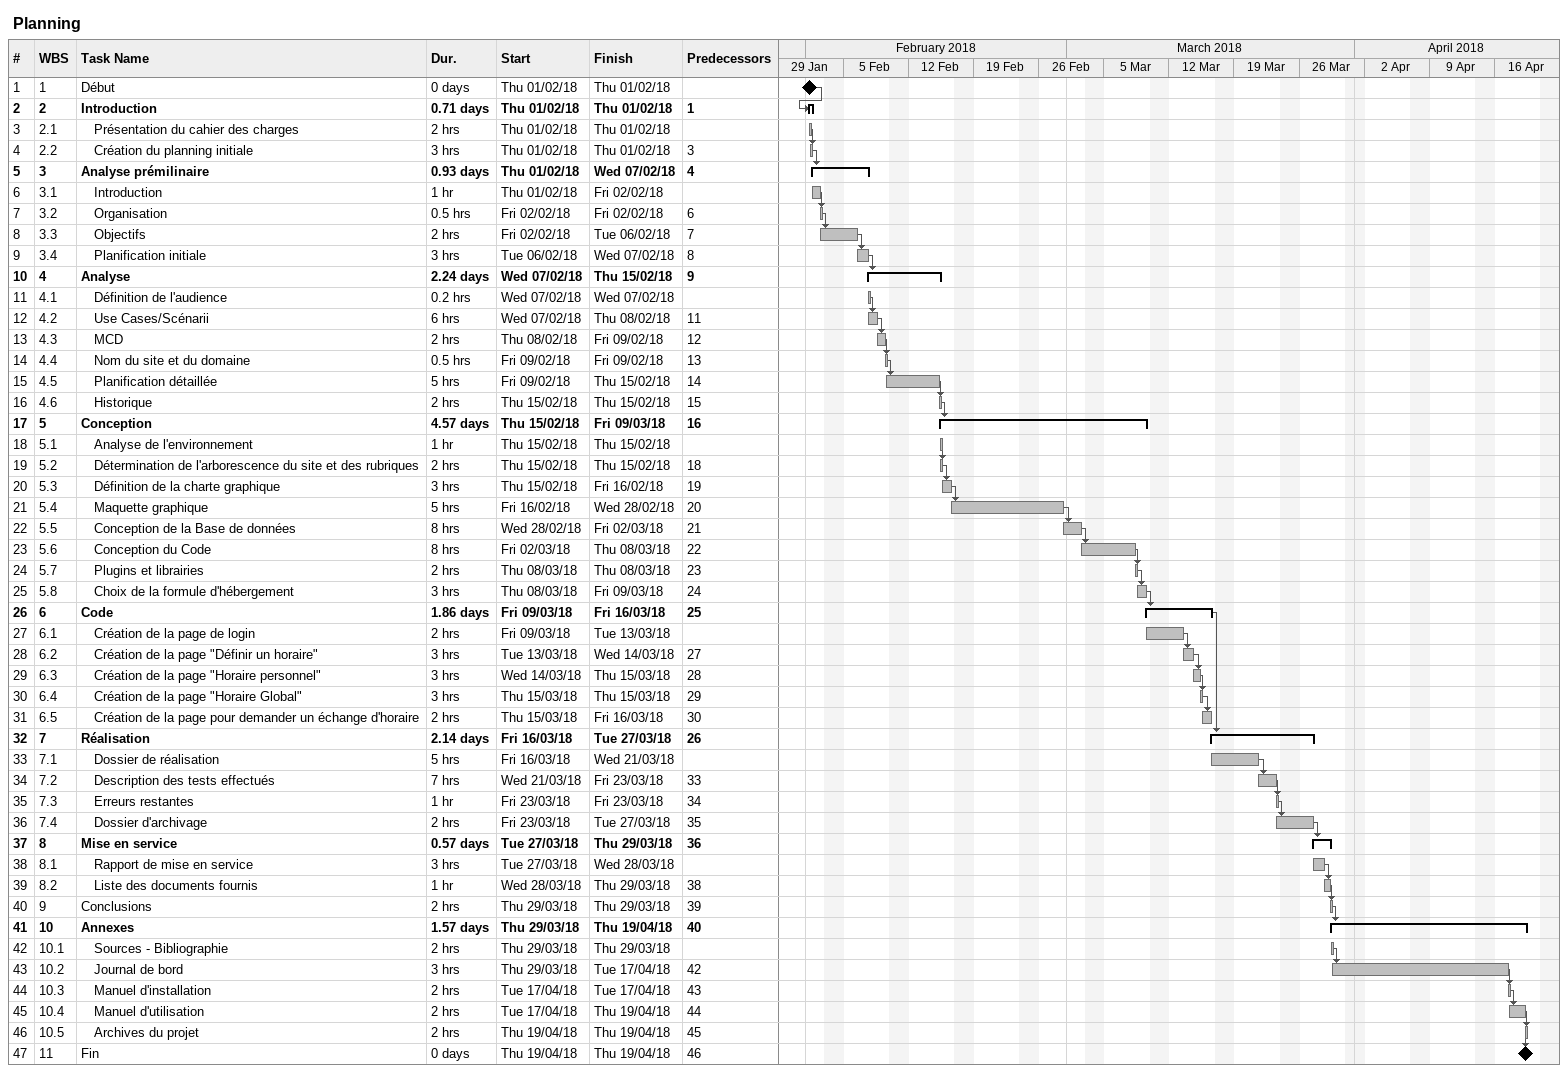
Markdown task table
Planning

| ID | WBS | Task | Duration | Start | Finish | Predecessors |
|---|---|---|---|---|---|---|
| 1 | 1 | Début | 0d | 2018-02-01 | 2018-02-01 |  |
| 2 | 2 | **Introduction** | 0.71d | 2018-02-01 | 2018-02-01 | 1 |
| 3 | 2.1 | Présentation du cahier des charges | 2h | 2018-02-01 | 2018-02-01 |  |
| 4 | 2.2 | Création du planning initiale | 3h | 2018-02-01 | 2018-02-01 | 3 |
| 5 | 3 | **Analyse prémilinaire** | 0.93d | 2018-02-01 | 2018-02-07 | 4 |
| 6 | 3.1 | Introduction | 1h | 2018-02-01 | 2018-02-02 |  |
| 7 | 3.2 | Organisation | 0.5h | 2018-02-02 | 2018-02-02 | 6 |
| 8 | 3.3 | Objectifs | 2h | 2018-02-02 | 2018-02-06 | 7 |
| 9 | 3.4 | Planification initiale | 3h | 2018-02-06 | 2018-02-07 | 8 |
| 10 | 4 | **Analyse** | 2.24d | 2018-02-07 | 2018-02-15 | 9 |
| 11 | 4.1 | Définition de l'audience | 0.2h | 2018-02-07 | 2018-02-07 |  |
| 12 | 4.2 | Use Cases/Scénarii | 6h | 2018-02-07 | 2018-02-08 | 11 |
| 13 | 4.3 | MCD | 2h | 2018-02-08 | 2018-02-09 | 12 |
| 14 | 4.4 | Nom du site et du domaine | 0.5h | 2018-02-09 | 2018-02-09 | 13 |
| 15 | 4.5 | Planification détaillée | 5h | 2018-02-09 | 2018-02-15 | 14 |
| 16 | 4.6 | Historique | 2h | 2018-02-15 | 2018-02-15 | 15 |
| 17 | 5 | **Conception** | 4.57d | 2018-02-15 | 2018-03-09 | 16 |
| 18 | 5.1 | Analyse de l'environnement | 1h | 2018-02-15 | 2018-02-15 |  |
| 19 | 5.2 | Détermination de l'arborescence du site et des rubriques | 2h | 2018-02-15 | 2018-02-15 | 18 |
| 20 | 5.3 | Définition de la charte graphique | 3h | 2018-02-15 | 2018-02-16 | 19 |
| 21 | 5.4 | Maquette graphique | 5h | 2018-02-16 | 2018-02-28 | 20 |
| 22 | 5.5 | Conception de la Base de données | 8h | 2018-02-28 | 2018-03-02 | 21 |
| 23 | 5.6 | Conception du Code | 8h | 2018-03-02 | 2018-03-08 | 22 |
| 24 | 5.7 | Plugins et librairies | 2h | 2018-03-08 | 2018-03-08 | 23 |
| 25 | 5.8 | Choix de la formule d'hébergement | 3h | 2018-03-08 | 2018-03-09 | 24 |
| 26 | 6 | **Code** | 1.86d | 2018-03-09 | 2018-03-16 | 25 |
| 27 | 6.1 | Création de la page de login | 2h | 2018-03-09 | 2018-03-13 |  |
| 28 | 6.2 | Création de la page "Définir un horaire" | 3h | 2018-03-13 | 2018-03-14 | 27 |
| 29 | 6.3 | Création de la page "Horaire personnel" | 3h | 2018-03-14 | 2018-03-15 | 28 |
| 30 | 6.4 | Création de la page "Horaire Global" | 3h | 2018-03-15 | 2018-03-15 | 29 |
| 31 | 6.5 | Création de la page pour demander un échange d'horaire | 2h | 2018-03-15 | 2018-03-16 | 30 |
| 32 | 7 | **Réalisation** | 2.14d | 2018-03-16 | 2018-03-27 | 26 |
| 33 | 7.1 | Dossier de réalisation | 5h | 2018-03-16 | 2018-03-21 |  |
| 34 | 7.2 | Description des tests effectués | 7h | 2018-03-21 | 2018-03-23 | 33 |
| 35 | 7.3 | Erreurs restantes | 1h | 2018-03-23 | 2018-03-23 | 34 |
| 36 | 7.4 | Dossier d'archivage | 2h | 2018-03-23 | 2018-03-27 | 35 |
| 37 | 8 | **Mise en service** | 0.57d | 2018-03-27 | 2018-03-29 | 36 |
| 38 | 8.1 | Rapport de mise en service | 3h | 2018-03-27 | 2018-03-28 |  |
| 39 | 8.2 | Liste des documents fournis | 1h | 2018-03-28 | 2018-03-29 | 38 |
| 40 | 9 | Conclusions | 2h | 2018-03-29 | 2018-03-29 | 39 |
| 41 | 10 | **Annexes** | 1.57d | 2018-03-29 | 2018-04-19 | 40 |
| 42 | 10.1 | Sources - Bibliographie | 2h | 2018-03-29 | 2018-03-29 |  |
| 43 | 10.2 | Journal de bord | 3h | 2018-03-29 | 2018-04-17 | 42 |
| 44 | 10.3 | Manuel d'installation | 2h | 2018-04-17 | 2018-04-17 | 43 |
| 45 | 10.4 | Manuel d'utilisation | 2h | 2018-04-17 | 2018-04-19 | 44 |
| 46 | 10.5 | Archives du projet | 2h | 2018-04-19 | 2018-04-19 | 45 |
| 47 | 11 | Fin | 0d | 2018-04-19 | 2018-04-19 | 46 |
